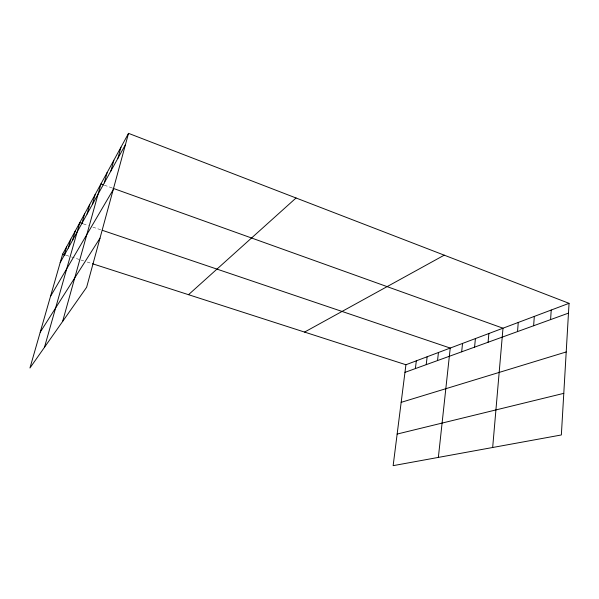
<?xml version="1.0" encoding="UTF-8"?>
<svg xmlns="http://www.w3.org/2000/svg" width="599" height="599" viewBox="0 0 599 599"><rect width="100%" height="100%" fill="white"/><g stroke="black" fill="none" stroke-linecap="round" stroke-linejoin="round"><path stroke-width="0.45" stroke-dasharray="3 2.25" d="M66.137 255.249L70.532 256.664M71.408 256.941L80.184 259.771M81.06 260.056L83.695 260.902M87.207 262.033L91.625 263.463M83.276 223.869L88.51 225.643M92.882 227.118L100.737 229.776M104.353 185.181L112.095 187.959"/><path stroke-width="0.9" d="M569.05 303.326L561.353 434.964L393.146 465.655L405.927 364.746L569.05 303.326L128.523 133.345L62.633 254.118L29.95 367.996L86.63 287.288L128.523 133.345M550.586 319.611L551.222 310.042M533.627 325.751L534.315 316.407M517.529 331.584L518.255 322.449M492.67 447.498L502.995 328.2L112.956 188.273M488.073 342.254L488.881 333.516M474.565 347.143L475.411 338.585M461.672 351.815L462.54 343.429M438.363 457.404L450.231 348.064L102.489 230.368M437.532 360.561L438.446 352.504M426.218 364.656L427.154 356.757M415.377 368.587L416.327 360.83M117.928 158.256L120.938 147.242M110.882 170.985L113.84 160.255M104.278 182.92L107.176 172.467M92.396 204.401L95.181 194.45M62.596 321.513L100.917 183.953L103.492 184.874M87.035 214.098L89.768 204.379M44.476 347.315L79.779 222.686L82.4 223.569M81.958 223.277L84.639 213.776M68.241 248.076L70.779 239.181M72.584 240.229L75.167 231.139M64.115 255.533L66.609 246.825M60.185 262.647L125.446 144.659M50.511 296.348L113.189 189.696M40.238 332.153L100.003 238.147M188.52 294.686L296.048 197.984M304.569 332.078L444.233 255.167M404.961 372.361L568.473 313.127M401.165 402.348L566.205 351.95M397.152 434.058L563.786 393.348M62.633 254.118L65.261 254.964M92.508 263.747L405.927 364.746"/></g></svg>
